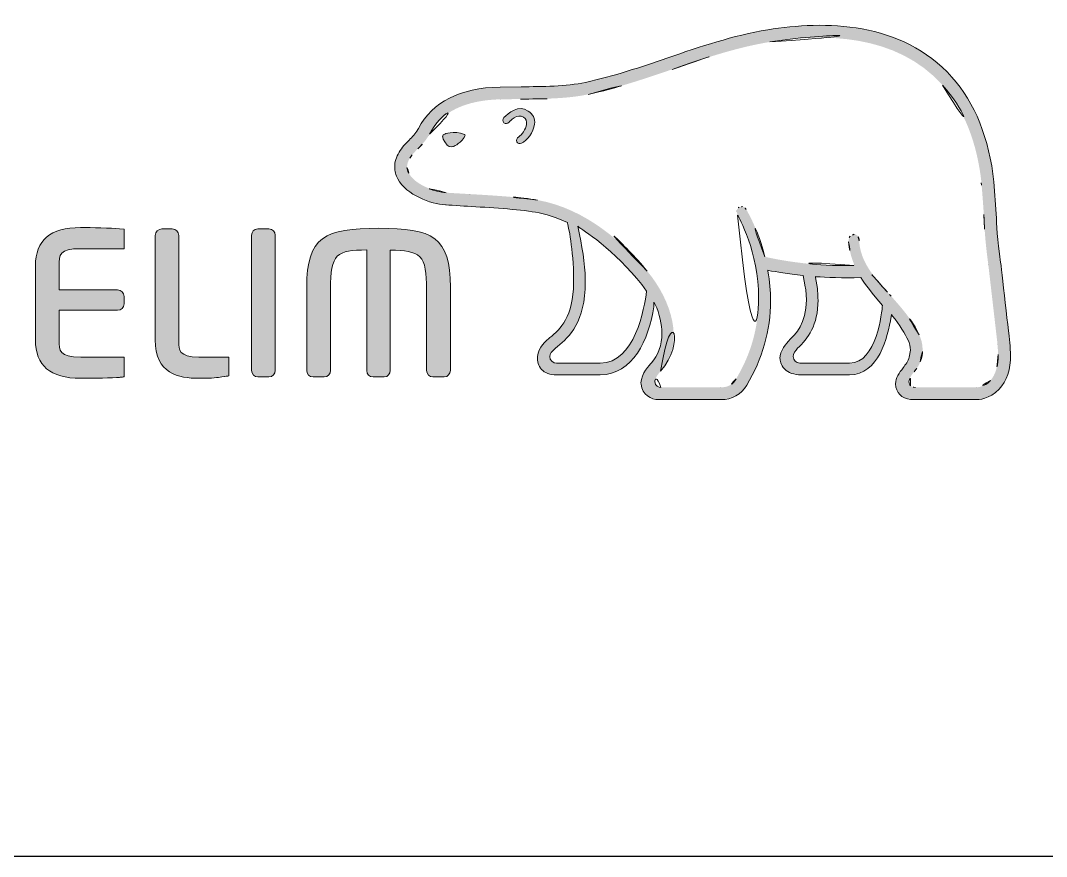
# Model space of a CAD drawing. Extents: x 16296660632 to 16296676784, y -37409619871 to -37409616699.
# Drawn here: x 16296675525.51 to 16296675547.19, y -37409617344.38 to -37409617326.7 of the extents above; entities that cross this region are included whole.
import ezdxf

# ---------------------------------------------------------------- set-up
doc = ezdxf.new("R2010")
doc.units = 0
doc.header["$LTSCALE"] = 10
doc.header["$MEASUREMENT"] = 0
doc.layers.get('0').update_dxf_attribs({"linetype": 'CONTINUOUS'})
doc.layers.add('BODY', color=7, linetype='CONTINUOUS')
doc.layers.add('레이어 1', color=7, linetype='CONTINUOUS', lineweight=0)

msp = doc.modelspace()

# ---------------------------------------------------------------- hatches: boundary and pattern name
at = {"layer": '레이어 1'}
h = msp.add_hatch(color=7, dxfattribs=at)
h.dxf.hatch_style = 1
edge = h.paths.add_edge_path(flags=16)
edge.add_spline(control_points=[(16296675546.003, -37409617334.313), (16296675545.875, -37409617334.455), (16296675545.714, -37409617334.456), (16296675545.707, -37409617334.456), (16296675545.707, -37409617334.456), (16296675544.42, -37409617334.456), (16296675544.42, -37409617334.456), (16296675544.373, -37409617334.456), (16296675544.336, -37409617334.444), (16296675544.313, -37409617334.421), (16296675544.294, -37409617334.402), (16296675544.284, -37409617334.373), (16296675544.284, -37409617334.337), (16296675544.284, -37409617334.264), (16296675544.337, -37409617334.197), (16296675544.393, -37409617334.127), (16296675544.446, -37409617334.06), (16296675544.495, -37409617333.996), (16296675544.523, -37409617333.918), (16296675544.593, -37409617333.728), (16296675544.586, -37409617333.526), (16296675544.502, -37409617333.348), (16296675544.35, -37409617333.025), (16296675544.124, -37409617332.772), (16296675543.906, -37409617332.527), (16296675543.906, -37409617332.527), (16296675543.832, -37409617332.446), (16296675543.832, -37409617332.445), (16296675543.548, -37409617332.128), (16296675543.254, -37409617331.8), (16296675543.231, -37409617331.356), (16296675543.226, -37409617331.268), (16296675543.185, -37409617331.215), (16296675543.128, -37409617331.218), (16296675543.128, -37409617331.218), (16296675543.045, -37409617331.258), (16296675543.043, -37409617331.258), (16296675543.021, -37409617331.282), (16296675543.008, -37409617331.319), (16296675543.008, -37409617331.362), (16296675543.008, -37409617331.362), (16296675543.009, -37409617331.377), (16296675543.009, -37409617331.377), (16296675543.02, -37409617331.538), (16296675543.058, -37409617331.695), (16296675543.126, -37409617331.859), (16296675543.126, -37409617331.859), (16296675543.132, -37409617331.875), (16296675543.132, -37409617331.875), (16296675543.132, -37409617331.875), (16296675543.115, -37409617331.876), (16296675543.115, -37409617331.876), (16296675542.288, -37409617331.909), (16296675541.478, -37409617331.753), (16296675541.24, -37409617331.695), (16296675541.093, -37409617331.104), (16296675540.855, -37409617330.712), (16296675540.844, -37409617330.695), (16296675540.826, -37409617330.665), (16296675540.796, -37409617330.641), (16296675540.768, -37409617330.633), (16296675540.768, -37409617330.633), (16296675540.698, -37409617330.643), (16296675540.69, -37409617330.644), (16296675540.684, -37409617330.653), (16296675540.672, -37409617330.67), (16296675540.645, -37409617330.706), (16296675540.645, -37409617330.706), (16296675540.641, -37409617330.735), (16296675540.641, -37409617330.735), (16296675540.641, -37409617330.735), (16296675540.663, -37409617330.812), (16296675540.663, -37409617330.812), (16296675540.681, -37409617330.844), (16296675541.106, -37409617331.587), (16296675541.106, -37409617332.572), (16296675541.106, -37409617333.179), (16296675540.946, -37409617333.752), (16296675540.631, -37409617334.275), (16296675540.556, -37409617334.4), (16296675540.457, -37409617334.456), (16296675540.31, -37409617334.456), (16296675540.31, -37409617334.456), (16296675539.041, -37409617334.456), (16296675539.041, -37409617334.456), (16296675538.999, -37409617334.456), (16296675538.911, -37409617334.427), (16296675538.911, -37409617334.335), (16296675538.911, -37409617334.284), (16296675538.958, -37409617334.201), (16296675539.036, -37409617334.114), (16296675539.565, -37409617333.525), (16296675539.26, -37409617332.605), (16296675538.752, -37409617331.999), (16296675538.262, -37409617331.415), (16296675537.463, -37409617330.679), (16296675536.436, -37409617330.496), (16296675536.073, -37409617330.433), (16296675535.475, -37409617330.397), (16296675534.992, -37409617330.369), (16296675534.992, -37409617330.369), (16296675534.504, -37409617330.34), (16296675534.504, -37409617330.34), (16296675534.253, -37409617330.321), (16296675533.839, -37409617330.166), (16296675533.713, -37409617329.928), (16296675533.66, -37409617329.829), (16296675533.666, -37409617329.729), (16296675533.733, -37409617329.613), (16296675533.775, -37409617329.544), (16296675533.833, -37409617329.484), (16296675533.905, -37409617329.411), (16296675533.985, -37409617329.33), (16296675534.068, -37409617329.246), (16296675534.132, -37409617329.135), (16296675534.132, -37409617329.135), (16296675534.15, -37409617329.101), (16296675534.15, -37409617329.101), (16296675534.396, -37409617328.632), (16296675534.9, -37409617328.384), (16296675535.652, -37409617328.365), (16296675535.652, -37409617328.365), (16296675536.075, -37409617328.36), (16296675536.075, -37409617328.36), (16296675536.541, -37409617328.357), (16296675537.068, -37409617328.355), (16296675537.502, -37409617328.261), (16296675538.111, -37409617328.13), (16296675538.722, -37409617327.922), (16296675539.262, -37409617327.738), (16296675539.262, -37409617327.738), (16296675539.279, -37409617327.732), (16296675539.279, -37409617327.732), (16296675539.946, -37409617327.504), (16296675540.636, -37409617327.268), (16296675541.341, -37409617327.153), (16296675542.469, -37409617326.967), (16296675544.019, -37409617326.973), (16296675544.994, -37409617328.067), (16296675545.445, -37409617328.574), (16296675545.722, -37409617329.271), (16296675545.818, -37409617330.139), (16296675545.818, -37409617330.139), (16296675545.814, -37409617330.136), (16296675545.811, -37409617330.133), (16296675545.819, -37409617330.151), (16296675545.826, -37409617330.248), (16296675545.866, -37409617330.8), (16296675545.878, -37409617331.066), (16296675545.89, -37409617331.341), (16296675545.959, -37409617331.85), (16296675545.959, -37409617331.85), (16296675546.156, -37409617333.554), (16296675546.156, -37409617333.554), (16296675546.156, -37409617333.554), (16296675546.168, -37409617333.761), (16296675546.168, -37409617333.761), (16296675546.168, -37409617334.006), (16296675546.113, -37409617334.191), (16296675546.003, -37409617334.313)], knot_values=[0, 0, 0, 0, 1, 1, 1, 2, 2, 2, 3, 3, 3, 4, 4, 4, 5, 5, 5, 6, 6, 6, 7, 7, 7, 8, 8, 8, 9, 9, 9, 10, 10, 10, 11, 11, 11, 12, 12, 12, 13, 13, 13, 14, 14, 14, 15, 15, 15, 16, 16, 16, 17, 17, 17, 18, 18, 18, 19, 19, 19, 20, 20, 20, 21, 21, 21, 22, 22, 22, 23, 23, 23, 24, 24, 24, 25, 25, 25, 26, 26, 26, 27, 27, 27, 28, 28, 28, 29, 29, 29, 30, 30, 30, 31, 31, 31, 32, 32, 32, 33, 33, 33, 34, 34, 34, 35, 35, 35, 36, 36, 36, 37, 37, 37, 38, 38, 38, 39, 39, 39, 40, 40, 40, 41, 41, 41, 42, 42, 42, 43, 43, 43, 44, 44, 44, 45, 45, 45, 46, 46, 46, 47, 47, 47, 48, 48, 48, 49, 49, 49, 50, 50, 50, 51, 51, 51, 52, 52, 52, 53, 53, 53, 53], degree=3, periodic=0)
edge = h.paths.add_edge_path(flags=16)
edge.add_spline(control_points=[(16296675543.027, -37409617333.945), (16296675543.027, -37409617333.945), (16296675541.977, -37409617333.945), (16296675541.977, -37409617333.945), (16296675541.899, -37409617333.945), (16296675541.837, -37409617333.883), (16296675541.837, -37409617333.804), (16296675541.837, -37409617333.749), (16296675541.885, -37409617333.678), (16296675541.931, -37409617333.63), (16296675542.144, -37409617333.426), (16296675542.363, -37409617333.144), (16296675542.363, -37409617332.61), (16296675542.363, -37409617332.61), (16296675542.349, -37409617332.367), (16296675542.349, -37409617332.366), (16296675542.349, -37409617332.366), (16296675542.311, -37409617332.13), (16296675542.311, -37409617332.13), (16296675542.311, -37409617332.13), (16296675542.308, -37409617332.115), (16296675542.308, -37409617332.115), (16296675542.308, -37409617332.115), (16296675542.324, -37409617332.116), (16296675542.324, -37409617332.116), (16296675542.519, -37409617332.13), (16296675542.9, -37409617332.151), (16296675543.264, -37409617332.134), (16296675543.357, -37409617332.281), (16296675543.505, -37409617332.47), (16296675543.723, -37409617332.722), (16296675543.713, -37409617332.847), (16296675543.609, -37409617333.945), (16296675543.027, -37409617333.945)], knot_values=[0, 0, 0, 0, 1, 1, 1, 2, 2, 2, 3, 3, 3, 4, 4, 4, 5, 5, 5, 6, 6, 6, 7, 7, 7, 8, 8, 8, 9, 9, 9, 10, 10, 10, 11, 11, 11, 11], degree=3, periodic=0)
edge = h.paths.add_edge_path(flags=16)
edge.add_spline(control_points=[(16296675537.757, -37409617333.945), (16296675537.757, -37409617333.945), (16296675536.835, -37409617333.945), (16296675536.835, -37409617333.945), (16296675536.766, -37409617333.945), (16296675536.692, -37409617333.888), (16296675536.692, -37409617333.804), (16296675536.692, -37409617333.753), (16296675536.735, -37409617333.69), (16296675536.813, -37409617333.627), (16296675537.046, -37409617333.441), (16296675537.399, -37409617333.16), (16296675537.438, -37409617332.383), (16296675537.438, -37409617332.383), (16296675537.443, -37409617332.171), (16296675537.443, -37409617332.171), (16296675537.443, -37409617331.841), (16296675537.367, -37409617331.442), (16296675537.296, -37409617331.086), (16296675537.296, -37409617331.086), (16296675537.284, -37409617331.05), (16296675537.284, -37409617331.05), (16296675537.284, -37409617331.05), (16296675537.314, -37409617331.073), (16296675537.314, -37409617331.073), (16296675537.452, -37409617331.158), (16296675538.204, -37409617331.668), (16296675538.739, -37409617332.422), (16296675538.694, -37409617332.779), (16296675538.493, -37409617333.945), (16296675537.757, -37409617333.945)], knot_values=[0, 0, 0, 0, 1, 1, 1, 2, 2, 2, 3, 3, 3, 4, 4, 4, 5, 5, 5, 6, 6, 6, 7, 7, 7, 8, 8, 8, 9, 9, 9, 10, 10, 10, 10], degree=3, periodic=0)
edge = h.paths.add_edge_path()
edge.add_spline(control_points=[(16296675546.416, -37409617333.528), (16296675546.416, -37409617333.526), (16296675546.221, -37409617331.815), (16296675546.221, -37409617331.815), (16296675546.148, -37409617331.303), (16296675546.138, -37409617331.031), (16296675546.128, -37409617330.789), (16296675546.128, -37409617330.789), (16296675546.08, -37409617330.113), (16296675546.08, -37409617330.113), (16296675545.977, -37409617329.188), (16296675545.678, -37409617328.441), (16296675545.19, -37409617327.895), (16296675544.137, -37409617326.711), (16296675542.492, -37409617326.699), (16296675541.298, -37409617326.896), (16296675540.565, -37409617327.017), (16296675539.865, -37409617327.256), (16296675539.188, -37409617327.488), (16296675539.188, -37409617327.488), (16296675539.166, -37409617327.495), (16296675539.166, -37409617327.495), (16296675538.637, -37409617327.676), (16296675538.036, -37409617327.881), (16296675537.447, -37409617328.007), (16296675537.042, -37409617328.093), (16296675536.535, -37409617328.097), (16296675536.087, -37409617328.1), (16296675536.087, -37409617328.1), (16296675535.643, -37409617328.105), (16296675535.643, -37409617328.105), (16296675534.791, -37409617328.126), (16296675534.211, -37409617328.421), (16296675533.918, -37409617328.982), (16296675533.918, -37409617328.982), (16296675533.905, -37409617329.006), (16296675533.905, -37409617329.006), (16296675533.856, -37409617329.091), (16296675533.784, -37409617329.163), (16296675533.72, -37409617329.227), (16296675533.649, -37409617329.299), (16296675533.569, -37409617329.379), (16296675533.508, -37409617329.483), (16296675533.447, -37409617329.587), (16296675533.416, -37409617329.692), (16296675533.416, -37409617329.796), (16296675533.416, -37409617329.883), (16296675533.438, -37409617329.968), (16296675533.481, -37409617330.05), (16296675533.663, -37409617330.392), (16296675534.179, -37409617330.576), (16296675534.487, -37409617330.598), (16296675534.487, -37409617330.598), (16296675534.941, -37409617330.627), (16296675534.952, -37409617330.628), (16296675535.406, -37409617330.653), (16296675536.027, -37409617330.689), (16296675536.39, -37409617330.753), (16296675536.602, -37409617330.791), (16296675536.843, -37409617330.867), (16296675537.065, -37409617330.971), (16296675537.081, -37409617331.029), (16296675537.196, -37409617331.542), (16296675537.196, -37409617332.172), (16296675537.196, -37409617332.172), (16296675537.191, -37409617332.372), (16296675537.191, -37409617332.372), (16296675537.158, -37409617333.036), (16296675536.868, -37409617333.268), (16296675536.656, -37409617333.438), (16296675536.635, -37409617333.455), (16296675536.445, -37409617333.612), (16296675536.432, -37409617333.801), (16296675536.422, -37409617333.908), (16296675536.453, -37409617334.006), (16296675536.518, -37409617334.076), (16296675536.588, -37409617334.152), (16296675536.695, -37409617334.19), (16296675536.835, -37409617334.19), (16296675536.835, -37409617334.19), (16296675537.757, -37409617334.19), (16296675537.757, -37409617334.19), (16296675538.447, -37409617334.19), (16296675538.788, -37409617333.447), (16296675538.892, -37409617332.751), (16296675538.892, -37409617332.751), (16296675538.894, -37409617332.653), (16296675538.894, -37409617332.653), (16296675538.894, -37409617332.653), (16296675538.923, -37409617332.702), (16296675538.923, -37409617332.702), (16296675539.011, -37409617332.899), (16296675539.064, -37409617333.135), (16296675539.064, -37409617333.312), (16296675539.064, -37409617333.561), (16296675538.987, -37409617333.778), (16296675538.841, -37409617333.94), (16296675538.804, -37409617333.977), (16296675538.62, -37409617334.168), (16296675538.62, -37409617334.359), (16296675538.62, -37409617334.359), (16296675538.621, -37409617334.39), (16296675538.621, -37409617334.39), (16296675538.648, -37409617334.616), (16296675538.83, -37409617334.716), (16296675539, -37409617334.716), (16296675539, -37409617334.716), (16296675540.31, -37409617334.716), (16296675540.31, -37409617334.716), (16296675540.546, -37409617334.716), (16296675540.735, -37409617334.61), (16296675540.856, -37409617334.409), (16296675541.189, -37409617333.856), (16296675541.358, -37409617333.255), (16296675541.358, -37409617332.623), (16296675541.358, -37409617332.426), (16296675541.339, -37409617332.216), (16296675541.303, -37409617331.997), (16296675541.303, -37409617331.997), (16296675541.3, -37409617331.98), (16296675541.3, -37409617331.98), (16296675541.3, -37409617331.98), (16296675541.317, -37409617331.984), (16296675541.317, -37409617331.984), (16296675541.475, -37409617332.014), (16296675541.728, -37409617332.058), (16296675542.042, -37409617332.092), (16296675542.042, -37409617332.092), (16296675542.051, -37409617332.093), (16296675542.051, -37409617332.093), (16296675542.051, -37409617332.093), (16296675542.093, -37409617332.333), (16296675542.093, -37409617332.333), (16296675542.093, -37409617332.333), (16296675542.102, -37409617332.39), (16296675542.102, -37409617332.391), (16296675542.102, -37409617332.391), (16296675542.115, -37409617332.604), (16296675542.115, -37409617332.604), (16296675542.115, -37409617333.113), (16296675541.883, -37409617333.335), (16296675541.759, -37409617333.454), (16296675541.757, -37409617333.456), (16296675541.583, -37409617333.632), (16296675541.564, -37409617333.789), (16296675541.564, -37409617333.789), (16296675541.558, -37409617333.837), (16296675541.558, -37409617333.837), (16296675541.558, -37409617333.886), (16296675541.571, -37409617333.983), (16296675541.657, -37409617334.071), (16296675541.733, -37409617334.15), (16296675541.85, -37409617334.19), (16296675542.006, -37409617334.19), (16296675542.006, -37409617334.19), (16296675543.027, -37409617334.19), (16296675543.027, -37409617334.19), (16296675543.647, -37409617334.19), (16296675543.833, -37409617333.402), (16296675543.908, -37409617332.96), (16296675543.908, -37409617332.96), (16296675543.912, -37409617332.915), (16296675543.912, -37409617332.915), (16296675543.912, -37409617332.915), (16296675543.936, -37409617332.948), (16296675543.936, -37409617332.948), (16296675544.079, -37409617333.131), (16296675544.205, -37409617333.334), (16296675544.265, -37409617333.46), (16296675544.297, -37409617333.526), (16296675544.314, -37409617333.598), (16296675544.314, -37409617333.672), (16296675544.314, -37409617333.672), (16296675544.291, -37409617333.819), (16296675544.291, -37409617333.819), (16296675544.267, -37409617333.899), (16296675544.212, -37409617333.973), (16296675544.159, -37409617334.045), (16296675544.08, -37409617334.147), (16296675543.999, -37409617334.253), (16296675543.999, -37409617334.381), (16296675543.999, -37409617334.381), (16296675544.007, -37409617334.452), (16296675544.007, -37409617334.452), (16296675544.044, -37409617334.622), (16296675544.182, -37409617334.716), (16296675544.395, -37409617334.716), (16296675544.395, -37409617334.716), (16296675545.707, -37409617334.716), (16296675545.707, -37409617334.716), (16296675545.735, -37409617334.716), (16296675545.992, -37409617334.71), (16296675546.192, -37409617334.493), (16296675546.353, -37409617334.319), (16296675546.431, -37409617334.081), (16296675546.431, -37409617333.764), (16296675546.431, -37409617333.764), (16296675546.417, -37409617333.529), (16296675546.416, -37409617333.528)], knot_values=[0, 0, 0, 0, 1, 1, 1, 2, 2, 2, 3, 3, 3, 4, 4, 4, 5, 5, 5, 6, 6, 6, 7, 7, 7, 8, 8, 8, 9, 9, 9, 10, 10, 10, 11, 11, 11, 12, 12, 12, 13, 13, 13, 14, 14, 14, 15, 15, 15, 16, 16, 16, 17, 17, 17, 18, 18, 18, 19, 19, 19, 20, 20, 20, 21, 21, 21, 22, 22, 22, 23, 23, 23, 24, 24, 24, 25, 25, 25, 26, 26, 26, 27, 27, 27, 28, 28, 28, 29, 29, 29, 30, 30, 30, 31, 31, 31, 32, 32, 32, 33, 33, 33, 34, 34, 34, 35, 35, 35, 36, 36, 36, 37, 37, 37, 38, 38, 38, 39, 39, 39, 40, 40, 40, 41, 41, 41, 42, 42, 42, 43, 43, 43, 44, 44, 44, 45, 45, 45, 46, 46, 46, 47, 47, 47, 48, 48, 48, 49, 49, 49, 50, 50, 50, 51, 51, 51, 52, 52, 52, 53, 53, 53, 54, 54, 54, 55, 55, 55, 56, 56, 56, 57, 57, 57, 58, 58, 58, 59, 59, 59, 60, 60, 60, 61, 61, 61, 62, 62, 62, 63, 63, 63, 64, 64, 64, 65, 65, 65, 66, 66, 66, 66], degree=3, periodic=0)
edge = h.paths.add_edge_path(flags=0)
edge.add_spline(control_points=[(16296675534.465, -37409617329.103), (16296675534.465, -37409617329.103), (16296675534.656, -37409617329.017), (16296675534.892, -37409617329.108), (16296675534.892, -37409617329.108), (16296675534.921, -37409617329.12), (16296675534.883, -37409617329.174), (16296675534.768, -37409617329.329), (16296675534.655, -37409617329.362), (16296675534.655, -37409617329.362), (16296675534.655, -37409617329.362), (16296675534.573, -37409617329.391), (16296675534.527, -37409617329.335), (16296675534.433, -37409617329.226), (16296675534.43, -37409617329.162), (16296675534.43, -37409617329.162), (16296675534.43, -37409617329.162), (16296675534.421, -37409617329.115), (16296675534.465, -37409617329.103)], knot_values=[0, 0, 0, 0, 1, 1, 1, 2, 2, 2, 3, 3, 3, 4, 4, 4, 5, 5, 5, 6, 6, 6, 6], degree=3, periodic=0)
edge = h.paths.add_edge_path(flags=0)
edge.add_spline(control_points=[(16296675535.724, -37409617328.752), (16296675535.695, -37409617328.783), (16296675535.693, -37409617328.835), (16296675535.724, -37409617328.862), (16296675535.753, -37409617328.889), (16296675535.804, -37409617328.882), (16296675535.833, -37409617328.851), (16296675535.848, -37409617328.835), (16296675536.005, -37409617328.649), (16296675536.14, -37409617328.744), (16296675536.189, -37409617328.78), (16296675536.21, -37409617328.83), (16296675536.202, -37409617328.895), (16296675536.191, -37409617328.999), (16296675536.1, -37409617329.118), (16296675536.037, -37409617329.158), (16296675536.002, -37409617329.18), (16296675535.978, -37409617329.226), (16296675535.995, -37409617329.263), (16296675536.012, -37409617329.3), (16296675536.059, -37409617329.311), (16296675536.097, -37409617329.294), (16296675536.21, -37409617329.24), (16296675536.353, -37409617329.059), (16296675536.372, -37409617328.89), (16296675536.385, -37409617328.773), (16296675536.333, -37409617328.677), (16296675536.239, -37409617328.613), (16296675536.037, -37409617328.469), (16296675535.809, -37409617328.661), (16296675535.724, -37409617328.752)], knot_values=[0, 0, 0, 0, 1, 1, 1, 2, 2, 2, 3, 3, 3, 4, 4, 4, 5, 5, 5, 6, 6, 6, 7, 7, 7, 8, 8, 8, 9, 9, 9, 10, 10, 10, 10], degree=3, periodic=0)
edge = h.paths.add_edge_path(flags=0)
edge.add_spline(control_points=[(16296675535.698, -37409617328.892), (16296675535.698, -37409617328.892), (16296675535.698, -37409617328.892), (16296675535.698, -37409617328.892), (16296675535.698, -37409617328.892), (16296675535.698, -37409617328.892), (16296675535.698, -37409617328.892)], knot_values=[0, 0, 0, 0, 1, 1, 1, 2, 2, 2, 2], degree=3, periodic=0)
h = msp.add_hatch(color=7, dxfattribs=at)
h.dxf.hatch_style = 2
edge = h.paths.add_edge_path()
edge.add_spline(control_points=[(16296675535.724, -37409617328.752), (16296675535.695, -37409617328.783), (16296675535.693, -37409617328.835), (16296675535.724, -37409617328.862), (16296675535.753, -37409617328.889), (16296675535.804, -37409617328.882), (16296675535.833, -37409617328.851), (16296675535.848, -37409617328.835), (16296675536.005, -37409617328.649), (16296675536.14, -37409617328.744), (16296675536.189, -37409617328.78), (16296675536.21, -37409617328.83), (16296675536.202, -37409617328.895), (16296675536.191, -37409617328.999), (16296675536.1, -37409617329.118), (16296675536.037, -37409617329.158), (16296675536.002, -37409617329.18), (16296675535.978, -37409617329.226), (16296675535.995, -37409617329.263), (16296675536.012, -37409617329.3), (16296675536.059, -37409617329.311), (16296675536.097, -37409617329.294), (16296675536.21, -37409617329.24), (16296675536.353, -37409617329.059), (16296675536.372, -37409617328.89), (16296675536.385, -37409617328.773), (16296675536.333, -37409617328.677), (16296675536.239, -37409617328.613), (16296675536.037, -37409617328.469), (16296675535.809, -37409617328.661), (16296675535.724, -37409617328.752)], knot_values=[0, 0, 0, 0, 1, 1, 1, 2, 2, 2, 3, 3, 3, 4, 4, 4, 5, 5, 5, 6, 6, 6, 7, 7, 7, 8, 8, 8, 9, 9, 9, 10, 10, 10, 10], degree=3, periodic=0)
h = msp.add_hatch(color=7, dxfattribs=at)
h.dxf.hatch_style = 2
edge = h.paths.add_edge_path()
edge.add_spline(control_points=[(16296675534.465, -37409617329.103), (16296675534.465, -37409617329.103), (16296675534.656, -37409617329.017), (16296675534.892, -37409617329.108), (16296675534.892, -37409617329.108), (16296675534.921, -37409617329.12), (16296675534.883, -37409617329.174), (16296675534.768, -37409617329.329), (16296675534.655, -37409617329.362), (16296675534.655, -37409617329.362), (16296675534.655, -37409617329.362), (16296675534.573, -37409617329.391), (16296675534.527, -37409617329.335), (16296675534.433, -37409617329.226), (16296675534.43, -37409617329.162), (16296675534.43, -37409617329.162), (16296675534.43, -37409617329.162), (16296675534.421, -37409617329.115), (16296675534.465, -37409617329.103)], knot_values=[0, 0, 0, 0, 1, 1, 1, 2, 2, 2, 3, 3, 3, 4, 4, 4, 5, 5, 5, 6, 6, 6, 6], degree=3, periodic=0)
h = msp.add_hatch(color=7, dxfattribs=at)
h.dxf.hatch_style = 2
edge = h.paths.add_edge_path()
edge.add_spline(control_points=[(16296675525.824, -37409617331.889), (16296675525.824, -37409617331.889), (16296675525.824, -37409617333.452), (16296675525.824, -37409617333.452), (16296675525.824, -37409617333.999), (16296675526.137, -37409617334.264), (16296675526.779, -37409617334.264), (16296675527.063, -37409617334.264), (16296675527.449, -37409617334.259), (16296675527.603, -37409617334.245), (16296675527.601, -37409617334.245), (16296675527.678, -37409617334.237), (16296675527.678, -37409617334.237), (16296675527.678, -37409617334.237), (16296675527.701, -37409617334.235), (16296675527.701, -37409617334.235), (16296675527.701, -37409617334.235), (16296675527.701, -37409617333.817), (16296675527.701, -37409617333.817), (16296675527.701, -37409617333.817), (16296675526.783, -37409617333.817), (16296675526.783, -37409617333.817), (16296675526.323, -37409617333.817), (16296675526.323, -37409617333.687), (16296675526.323, -37409617333.452), (16296675526.323, -37409617333.452), (16296675526.323, -37409617332.873), (16296675526.323, -37409617332.827), (16296675526.37, -37409617332.827), (16296675527.557, -37409617332.827), (16296675527.557, -37409617332.827), (16296675527.634, -37409617332.827), (16296675527.698, -37409617332.766), (16296675527.698, -37409617332.69), (16296675527.698, -37409617332.69), (16296675527.698, -37409617332.535), (16296675527.698, -37409617332.535), (16296675527.698, -37409617332.458), (16296675527.634, -37409617332.396), (16296675527.557, -37409617332.396), (16296675527.557, -37409617332.396), (16296675526.37, -37409617332.396), (16296675526.323, -37409617332.396), (16296675526.323, -37409617332.352), (16296675526.323, -37409617331.889), (16296675526.323, -37409617331.889), (16296675526.323, -37409617331.654), (16296675526.323, -37409617331.524), (16296675526.783, -37409617331.524), (16296675526.783, -37409617331.524), (16296675527.7, -37409617331.528), (16296675527.7, -37409617331.528), (16296675527.7, -37409617331.528), (16296675527.7, -37409617331.112), (16296675527.7, -37409617331.112), (16296675527.7, -37409617331.112), (16296675527.603, -37409617331.102), (16296675527.603, -37409617331.102), (16296675527.422, -37409617331.086), (16296675527.008, -37409617331.077), (16296675526.779, -37409617331.077), (16296675526.137, -37409617331.077), (16296675525.824, -37409617331.343), (16296675525.824, -37409617331.889)], knot_values=[0, 0, 0, 0, 1, 1, 1, 2, 2, 2, 3, 3, 3, 4, 4, 4, 5, 5, 5, 6, 6, 6, 7, 7, 7, 8, 8, 8, 9, 9, 9, 10, 10, 10, 11, 11, 11, 12, 12, 12, 13, 13, 13, 14, 14, 14, 15, 15, 15, 16, 16, 16, 17, 17, 17, 18, 18, 18, 19, 19, 19, 20, 20, 20, 21, 21, 21, 21], degree=3, periodic=0)
h = msp.add_hatch(color=7, dxfattribs=at)
h.dxf.hatch_style = 2
edge = h.paths.add_edge_path()
edge.add_spline(control_points=[(16296675528.497, -37409617331.106), (16296675528.421, -37409617331.106), (16296675528.355, -37409617331.169), (16296675528.355, -37409617331.244), (16296675528.355, -37409617331.244), (16296675528.355, -37409617333.452), (16296675528.355, -37409617333.452), (16296675528.355, -37409617334.172), (16296675528.847, -37409617334.264), (16296675529.275, -37409617334.264), (16296675529.588, -37409617334.264), (16296675529.669, -37409617334.251), (16296675529.762, -37409617334.235), (16296675529.762, -37409617334.235), (16296675529.816, -37409617334.227), (16296675529.816, -37409617334.227), (16296675529.815, -37409617334.227), (16296675529.888, -37409617334.218), (16296675529.888, -37409617334.218), (16296675529.888, -37409617334.218), (16296675529.909, -37409617334.215), (16296675529.909, -37409617334.215), (16296675529.909, -37409617334.215), (16296675529.909, -37409617333.817), (16296675529.909, -37409617333.817), (16296675529.909, -37409617333.817), (16296675529.279, -37409617333.817), (16296675529.279, -37409617333.817), (16296675528.853, -37409617333.817), (16296675528.853, -37409617333.656), (16296675528.853, -37409617333.5), (16296675528.853, -37409617333.5), (16296675528.853, -37409617331.244), (16296675528.853, -37409617331.244), (16296675528.853, -37409617331.169), (16296675528.789, -37409617331.106), (16296675528.712, -37409617331.106), (16296675528.712, -37409617331.106), (16296675528.497, -37409617331.106), (16296675528.497, -37409617331.106)], knot_values=[0, 0, 0, 0, 1, 1, 1, 2, 2, 2, 3, 3, 3, 4, 4, 4, 5, 5, 5, 6, 6, 6, 7, 7, 7, 8, 8, 8, 9, 9, 9, 10, 10, 10, 11, 11, 11, 12, 12, 12, 13, 13, 13, 13], degree=3, periodic=0)
h = msp.add_hatch(color=7, dxfattribs=at)
h.dxf.hatch_style = 2
edge = h.paths.add_edge_path()
edge.add_spline(control_points=[(16296675530.525, -37409617331.106), (16296675530.442, -37409617331.106), (16296675530.393, -37409617331.174), (16296675530.393, -37409617331.24), (16296675530.393, -37409617331.24), (16296675530.393, -37409617334.098), (16296675530.393, -37409617334.098), (16296675530.393, -37409617334.174), (16296675530.452, -37409617334.236), (16296675530.525, -37409617334.236), (16296675530.525, -37409617334.236), (16296675530.757, -37409617334.236), (16296675530.757, -37409617334.236), (16296675530.84, -37409617334.236), (16296675530.89, -37409617334.166), (16296675530.89, -37409617334.098), (16296675530.89, -37409617334.098), (16296675530.89, -37409617331.24), (16296675530.89, -37409617331.24), (16296675530.89, -37409617331.165), (16296675530.831, -37409617331.106), (16296675530.757, -37409617331.106), (16296675530.757, -37409617331.106), (16296675530.525, -37409617331.106), (16296675530.525, -37409617331.106)], knot_values=[0, 0, 0, 0, 1, 1, 1, 2, 2, 2, 3, 3, 3, 4, 4, 4, 5, 5, 5, 6, 6, 6, 7, 7, 7, 8, 8, 8, 8], degree=3, periodic=0)
h = msp.add_hatch(color=7, dxfattribs=at)
h.dxf.hatch_style = 2
edge = h.paths.add_edge_path()
edge.add_spline(control_points=[(16296675531.558, -37409617332.339), (16296675531.558, -37409617332.339), (16296675531.558, -37409617334.098), (16296675531.558, -37409617334.098), (16296675531.558, -37409617334.174), (16296675531.618, -37409617334.236), (16296675531.691, -37409617334.236), (16296675531.691, -37409617334.236), (16296675531.927, -37409617334.236), (16296675531.927, -37409617334.236), (16296675532.01, -37409617334.236), (16296675532.059, -37409617334.166), (16296675532.059, -37409617334.098), (16296675532.059, -37409617334.098), (16296675532.059, -37409617332.383), (16296675532.059, -37409617332.383), (16296675532.059, -37409617331.626), (16296675532.188, -37409617331.553), (16296675532.827, -37409617331.551), (16296675532.827, -37409617331.597), (16296675532.827, -37409617334.098), (16296675532.827, -37409617334.098), (16296675532.827, -37409617334.177), (16296675532.884, -37409617334.236), (16296675532.959, -37409617334.236), (16296675532.959, -37409617334.236), (16296675533.191, -37409617334.236), (16296675533.191, -37409617334.236), (16296675533.273, -37409617334.236), (16296675533.323, -37409617334.166), (16296675533.323, -37409617334.098), (16296675533.323, -37409617334.098), (16296675533.323, -37409617331.605), (16296675533.323, -37409617331.556), (16296675533.622, -37409617331.557), (16296675533.832, -37409617331.582), (16296675533.946, -37409617331.695), (16296675534.066, -37409617331.815), (16296675534.089, -37409617332.038), (16296675534.089, -37409617332.383), (16296675534.089, -37409617332.383), (16296675534.089, -37409617334.098), (16296675534.089, -37409617334.098), (16296675534.089, -37409617334.173), (16296675534.151, -37409617334.236), (16296675534.223, -37409617334.236), (16296675534.223, -37409617334.236), (16296675534.459, -37409617334.236), (16296675534.459, -37409617334.236), (16296675534.541, -37409617334.236), (16296675534.592, -37409617334.164), (16296675534.592, -37409617334.098), (16296675534.592, -37409617334.098), (16296675534.592, -37409617332.339), (16296675534.592, -37409617332.339), (16296675534.592, -37409617331.273), (16296675534.214, -37409617331.092), (16296675533.078, -37409617331.092), (16296675531.937, -37409617331.092), (16296675531.558, -37409617331.273), (16296675531.558, -37409617332.339)], knot_values=[0, 0, 0, 0, 1, 1, 1, 2, 2, 2, 3, 3, 3, 4, 4, 4, 5, 5, 5, 6, 6, 6, 7, 7, 7, 8, 8, 8, 9, 9, 9, 10, 10, 10, 11, 11, 11, 12, 12, 12, 13, 13, 13, 14, 14, 14, 15, 15, 15, 16, 16, 16, 17, 17, 17, 18, 18, 18, 19, 19, 19, 20, 20, 20, 20], degree=3, periodic=0)

# ---------------------------------------------------------------- linework, layer by layer
at = {"color": 7}
msp.add_line((16296675537.716, -37409617334.19), (16296675537.716, -37409617334.19), dxfattribs=at)
at = {"layer": 'BODY'}
msp.add_line((16296675549.565, -37409617344.377), (16296675434.565, -37409617344.377), dxfattribs=at)
at = {"layer": '레이어 1', "color": 7}
for points, knots in [([(16296675546.416, -37409617333.528), (16296675546.416, -37409617333.526), (16296675546.221, -37409617331.815), (16296675546.221, -37409617331.815), (16296675546.148, -37409617331.303), (16296675546.138, -37409617331.031), (16296675546.128, -37409617330.789), (16296675546.128, -37409617330.789), (16296675546.08, -37409617330.113), (16296675546.08, -37409617330.113), (16296675545.977, -37409617329.188), (16296675545.678, -37409617328.441), (16296675545.19, -37409617327.895), (16296675544.137, -37409617326.711), (16296675542.492, -37409617326.699), (16296675541.298, -37409617326.896), (16296675540.565, -37409617327.017), (16296675539.865, -37409617327.256), (16296675539.188, -37409617327.488), (16296675539.188, -37409617327.488), (16296675539.166, -37409617327.495), (16296675539.166, -37409617327.495), (16296675538.637, -37409617327.676), (16296675538.036, -37409617327.881), (16296675537.447, -37409617328.007), (16296675537.042, -37409617328.093), (16296675536.535, -37409617328.097), (16296675536.087, -37409617328.1), (16296675536.087, -37409617328.1), (16296675535.643, -37409617328.105), (16296675535.643, -37409617328.105), (16296675534.791, -37409617328.126), (16296675534.211, -37409617328.421), (16296675533.918, -37409617328.982), (16296675533.918, -37409617328.982), (16296675533.905, -37409617329.006), (16296675533.905, -37409617329.006), (16296675533.856, -37409617329.091), (16296675533.784, -37409617329.163), (16296675533.72, -37409617329.227), (16296675533.649, -37409617329.299), (16296675533.569, -37409617329.379), (16296675533.508, -37409617329.483), (16296675533.447, -37409617329.587), (16296675533.416, -37409617329.692), (16296675533.416, -37409617329.796), (16296675533.416, -37409617329.883), (16296675533.438, -37409617329.968), (16296675533.481, -37409617330.05), (16296675533.663, -37409617330.392), (16296675534.179, -37409617330.576), (16296675534.487, -37409617330.598), (16296675534.487, -37409617330.598), (16296675534.941, -37409617330.627), (16296675534.952, -37409617330.628), (16296675535.406, -37409617330.653), (16296675536.027, -37409617330.689), (16296675536.39, -37409617330.753), (16296675536.602, -37409617330.791), (16296675536.843, -37409617330.867), (16296675537.065, -37409617330.971), (16296675537.081, -37409617331.029), (16296675537.196, -37409617331.542), (16296675537.196, -37409617332.172), (16296675537.196, -37409617332.172), (16296675537.191, -37409617332.372), (16296675537.191, -37409617332.372), (16296675537.158, -37409617333.036), (16296675536.868, -37409617333.268), (16296675536.656, -37409617333.438), (16296675536.635, -37409617333.455), (16296675536.445, -37409617333.612), (16296675536.432, -37409617333.801), (16296675536.422, -37409617333.908), (16296675536.453, -37409617334.006), (16296675536.518, -37409617334.076), (16296675536.588, -37409617334.152), (16296675536.695, -37409617334.19), (16296675536.835, -37409617334.19), (16296675536.835, -37409617334.19), (16296675537.757, -37409617334.19), (16296675537.757, -37409617334.19), (16296675538.447, -37409617334.19), (16296675538.788, -37409617333.447), (16296675538.892, -37409617332.751), (16296675538.892, -37409617332.751), (16296675538.894, -37409617332.653), (16296675538.894, -37409617332.653), (16296675538.894, -37409617332.653), (16296675538.923, -37409617332.702), (16296675538.923, -37409617332.702), (16296675539.011, -37409617332.899), (16296675539.064, -37409617333.135), (16296675539.064, -37409617333.312), (16296675539.064, -37409617333.561), (16296675538.987, -37409617333.778), (16296675538.841, -37409617333.94), (16296675538.804, -37409617333.977), (16296675538.62, -37409617334.168), (16296675538.62, -37409617334.359), (16296675538.62, -37409617334.359), (16296675538.621, -37409617334.39), (16296675538.621, -37409617334.39), (16296675538.648, -37409617334.616), (16296675538.83, -37409617334.716), (16296675539, -37409617334.716), (16296675539, -37409617334.716), (16296675540.31, -37409617334.716), (16296675540.31, -37409617334.716), (16296675540.546, -37409617334.716), (16296675540.735, -37409617334.61), (16296675540.856, -37409617334.409), (16296675541.189, -37409617333.856), (16296675541.358, -37409617333.255), (16296675541.358, -37409617332.623), (16296675541.358, -37409617332.426), (16296675541.339, -37409617332.216), (16296675541.303, -37409617331.997), (16296675541.303, -37409617331.997), (16296675541.3, -37409617331.98), (16296675541.3, -37409617331.98), (16296675541.3, -37409617331.98), (16296675541.317, -37409617331.984), (16296675541.317, -37409617331.984), (16296675541.475, -37409617332.014), (16296675541.728, -37409617332.058), (16296675542.042, -37409617332.092), (16296675542.042, -37409617332.092), (16296675542.051, -37409617332.093), (16296675542.051, -37409617332.093), (16296675542.051, -37409617332.093), (16296675542.093, -37409617332.333), (16296675542.093, -37409617332.333), (16296675542.093, -37409617332.333), (16296675542.102, -37409617332.39), (16296675542.102, -37409617332.391), (16296675542.102, -37409617332.391), (16296675542.115, -37409617332.604), (16296675542.115, -37409617332.604), (16296675542.115, -37409617333.113), (16296675541.883, -37409617333.335), (16296675541.759, -37409617333.454), (16296675541.757, -37409617333.456), (16296675541.583, -37409617333.632), (16296675541.564, -37409617333.789), (16296675541.564, -37409617333.789), (16296675541.558, -37409617333.837), (16296675541.558, -37409617333.837), (16296675541.558, -37409617333.886), (16296675541.571, -37409617333.983), (16296675541.657, -37409617334.071), (16296675541.733, -37409617334.15), (16296675541.85, -37409617334.19), (16296675542.006, -37409617334.19), (16296675542.006, -37409617334.19), (16296675543.027, -37409617334.19), (16296675543.027, -37409617334.19), (16296675543.647, -37409617334.19), (16296675543.833, -37409617333.402), (16296675543.908, -37409617332.96), (16296675543.908, -37409617332.96), (16296675543.912, -37409617332.915), (16296675543.912, -37409617332.915), (16296675543.912, -37409617332.915), (16296675543.936, -37409617332.948), (16296675543.936, -37409617332.948), (16296675544.079, -37409617333.131), (16296675544.205, -37409617333.334), (16296675544.265, -37409617333.46), (16296675544.297, -37409617333.526), (16296675544.314, -37409617333.598), (16296675544.314, -37409617333.672), (16296675544.314, -37409617333.672), (16296675544.291, -37409617333.819), (16296675544.291, -37409617333.819), (16296675544.267, -37409617333.899), (16296675544.212, -37409617333.973), (16296675544.159, -37409617334.045), (16296675544.08, -37409617334.147), (16296675543.999, -37409617334.253), (16296675543.999, -37409617334.381), (16296675543.999, -37409617334.381), (16296675544.007, -37409617334.452), (16296675544.007, -37409617334.452), (16296675544.044, -37409617334.622), (16296675544.182, -37409617334.716), (16296675544.395, -37409617334.716), (16296675544.395, -37409617334.716), (16296675545.707, -37409617334.716), (16296675545.707, -37409617334.716), (16296675545.735, -37409617334.716), (16296675545.992, -37409617334.71), (16296675546.192, -37409617334.493), (16296675546.353, -37409617334.319), (16296675546.431, -37409617334.081), (16296675546.431, -37409617333.764), (16296675546.431, -37409617333.764), (16296675546.417, -37409617333.529), (16296675546.416, -37409617333.528)], [0, 0, 0, 0, 1, 1, 1, 2, 2, 2, 3, 3, 3, 4, 4, 4, 5, 5, 5, 6, 6, 6, 7, 7, 7, 8, 8, 8, 9, 9, 9, 10, 10, 10, 11, 11, 11, 12, 12, 12, 13, 13, 13, 14, 14, 14, 15, 15, 15, 16, 16, 16, 17, 17, 17, 18, 18, 18, 19, 19, 19, 20, 20, 20, 21, 21, 21, 22, 22, 22, 23, 23, 23, 24, 24, 24, 25, 25, 25, 26, 26, 26, 27, 27, 27, 28, 28, 28, 29, 29, 29, 30, 30, 30, 31, 31, 31, 32, 32, 32, 33, 33, 33, 34, 34, 34, 35, 35, 35, 36, 36, 36, 37, 37, 37, 38, 38, 38, 39, 39, 39, 40, 40, 40, 41, 41, 41, 42, 42, 42, 43, 43, 43, 44, 44, 44, 45, 45, 45, 46, 46, 46, 47, 47, 47, 48, 48, 48, 49, 49, 49, 50, 50, 50, 51, 51, 51, 52, 52, 52, 53, 53, 53, 54, 54, 54, 55, 55, 55, 56, 56, 56, 57, 57, 57, 58, 58, 58, 59, 59, 59, 60, 60, 60, 61, 61, 61, 62, 62, 62, 63, 63, 63, 64, 64, 64, 65, 65, 65, 66, 66, 66, 66]), ([(16296675535.724, -37409617328.752), (16296675535.695, -37409617328.783), (16296675535.693, -37409617328.835), (16296675535.724, -37409617328.862), (16296675535.753, -37409617328.889), (16296675535.804, -37409617328.882), (16296675535.833, -37409617328.851), (16296675535.848, -37409617328.835), (16296675536.005, -37409617328.649), (16296675536.14, -37409617328.744), (16296675536.189, -37409617328.78), (16296675536.21, -37409617328.83), (16296675536.202, -37409617328.895), (16296675536.191, -37409617328.999), (16296675536.1, -37409617329.118), (16296675536.037, -37409617329.158), (16296675536.002, -37409617329.18), (16296675535.978, -37409617329.226), (16296675535.995, -37409617329.263), (16296675536.012, -37409617329.3), (16296675536.059, -37409617329.311), (16296675536.097, -37409617329.294), (16296675536.21, -37409617329.24), (16296675536.353, -37409617329.059), (16296675536.372, -37409617328.89), (16296675536.385, -37409617328.773), (16296675536.333, -37409617328.677), (16296675536.239, -37409617328.613), (16296675536.037, -37409617328.469), (16296675535.809, -37409617328.661), (16296675535.724, -37409617328.752)], [0, 0, 0, 0, 1, 1, 1, 2, 2, 2, 3, 3, 3, 4, 4, 4, 5, 5, 5, 6, 6, 6, 7, 7, 7, 8, 8, 8, 9, 9, 9, 10, 10, 10, 10]), ([(16296675535.698, -37409617328.892), (16296675535.698, -37409617328.892), (16296675535.698, -37409617328.892), (16296675535.698, -37409617328.892), (16296675535.698, -37409617328.892), (16296675535.698, -37409617328.892), (16296675535.698, -37409617328.892)], [0, 0, 0, 0, 1, 1, 1, 2, 2, 2, 2]), ([(16296675534.465, -37409617329.103), (16296675534.465, -37409617329.103), (16296675534.656, -37409617329.017), (16296675534.892, -37409617329.108), (16296675534.892, -37409617329.108), (16296675534.921, -37409617329.12), (16296675534.883, -37409617329.174), (16296675534.768, -37409617329.329), (16296675534.655, -37409617329.362), (16296675534.655, -37409617329.362), (16296675534.655, -37409617329.362), (16296675534.573, -37409617329.391), (16296675534.527, -37409617329.335), (16296675534.433, -37409617329.226), (16296675534.43, -37409617329.162), (16296675534.43, -37409617329.162), (16296675534.43, -37409617329.162), (16296675534.421, -37409617329.115), (16296675534.465, -37409617329.103)], [0, 0, 0, 0, 1, 1, 1, 2, 2, 2, 3, 3, 3, 4, 4, 4, 5, 5, 5, 6, 6, 6, 6]), ([(16296675540.663, -37409617330.812), (16296675540.681, -37409617330.844), (16296675541.106, -37409617331.587), (16296675541.106, -37409617332.572), (16296675541.106, -37409617333.179), (16296675540.946, -37409617333.752), (16296675540.631, -37409617334.275)], [24, 24, 24, 24, 25, 25, 25, 26, 26, 26, 26]), ([(16296675525.824, -37409617331.889), (16296675525.824, -37409617331.889), (16296675525.824, -37409617333.452), (16296675525.824, -37409617333.452), (16296675525.824, -37409617333.999), (16296675526.137, -37409617334.264), (16296675526.779, -37409617334.264), (16296675527.063, -37409617334.264), (16296675527.449, -37409617334.259), (16296675527.603, -37409617334.245), (16296675527.601, -37409617334.245), (16296675527.678, -37409617334.237), (16296675527.678, -37409617334.237), (16296675527.678, -37409617334.237), (16296675527.701, -37409617334.235), (16296675527.701, -37409617334.235), (16296675527.701, -37409617334.235), (16296675527.701, -37409617333.817), (16296675527.701, -37409617333.817), (16296675527.701, -37409617333.817), (16296675526.783, -37409617333.817), (16296675526.783, -37409617333.817), (16296675526.323, -37409617333.817), (16296675526.323, -37409617333.687), (16296675526.323, -37409617333.452), (16296675526.323, -37409617333.452), (16296675526.323, -37409617332.873), (16296675526.323, -37409617332.827), (16296675526.37, -37409617332.827), (16296675527.557, -37409617332.827), (16296675527.557, -37409617332.827), (16296675527.634, -37409617332.827), (16296675527.698, -37409617332.766), (16296675527.698, -37409617332.69), (16296675527.698, -37409617332.69), (16296675527.698, -37409617332.535), (16296675527.698, -37409617332.535), (16296675527.698, -37409617332.458), (16296675527.634, -37409617332.396), (16296675527.557, -37409617332.396), (16296675527.557, -37409617332.396), (16296675526.37, -37409617332.396), (16296675526.323, -37409617332.396), (16296675526.323, -37409617332.352), (16296675526.323, -37409617331.889), (16296675526.323, -37409617331.889), (16296675526.323, -37409617331.654), (16296675526.323, -37409617331.524), (16296675526.783, -37409617331.524), (16296675526.783, -37409617331.524), (16296675527.7, -37409617331.528), (16296675527.7, -37409617331.528), (16296675527.7, -37409617331.528), (16296675527.7, -37409617331.112), (16296675527.7, -37409617331.112), (16296675527.7, -37409617331.112), (16296675527.603, -37409617331.102), (16296675527.603, -37409617331.102), (16296675527.422, -37409617331.086), (16296675527.008, -37409617331.077), (16296675526.779, -37409617331.077), (16296675526.137, -37409617331.077), (16296675525.824, -37409617331.343), (16296675525.824, -37409617331.889)], [0, 0, 0, 0, 1, 1, 1, 2, 2, 2, 3, 3, 3, 4, 4, 4, 5, 5, 5, 6, 6, 6, 7, 7, 7, 8, 8, 8, 9, 9, 9, 10, 10, 10, 11, 11, 11, 12, 12, 12, 13, 13, 13, 14, 14, 14, 15, 15, 15, 16, 16, 16, 17, 17, 17, 18, 18, 18, 19, 19, 19, 20, 20, 20, 21, 21, 21, 21]), ([(16296675528.497, -37409617331.106), (16296675528.421, -37409617331.106), (16296675528.355, -37409617331.169), (16296675528.355, -37409617331.244), (16296675528.355, -37409617331.244), (16296675528.355, -37409617333.452), (16296675528.355, -37409617333.452), (16296675528.355, -37409617334.172), (16296675528.847, -37409617334.264), (16296675529.275, -37409617334.264), (16296675529.588, -37409617334.264), (16296675529.669, -37409617334.251), (16296675529.762, -37409617334.235), (16296675529.762, -37409617334.235), (16296675529.816, -37409617334.227), (16296675529.816, -37409617334.227), (16296675529.815, -37409617334.227), (16296675529.888, -37409617334.218), (16296675529.888, -37409617334.218), (16296675529.888, -37409617334.218), (16296675529.909, -37409617334.215), (16296675529.909, -37409617334.215), (16296675529.909, -37409617334.215), (16296675529.909, -37409617333.817), (16296675529.909, -37409617333.817), (16296675529.909, -37409617333.817), (16296675529.279, -37409617333.817), (16296675529.279, -37409617333.817), (16296675528.853, -37409617333.817), (16296675528.853, -37409617333.656), (16296675528.853, -37409617333.5), (16296675528.853, -37409617333.5), (16296675528.853, -37409617331.244), (16296675528.853, -37409617331.244), (16296675528.853, -37409617331.169), (16296675528.789, -37409617331.106), (16296675528.712, -37409617331.106), (16296675528.712, -37409617331.106), (16296675528.497, -37409617331.106), (16296675528.497, -37409617331.106)], [0, 0, 0, 0, 1, 1, 1, 2, 2, 2, 3, 3, 3, 4, 4, 4, 5, 5, 5, 6, 6, 6, 7, 7, 7, 8, 8, 8, 9, 9, 9, 10, 10, 10, 11, 11, 11, 12, 12, 12, 13, 13, 13, 13]), ([(16296675530.525, -37409617331.106), (16296675530.442, -37409617331.106), (16296675530.393, -37409617331.174), (16296675530.393, -37409617331.24), (16296675530.393, -37409617331.24), (16296675530.393, -37409617334.098), (16296675530.393, -37409617334.098), (16296675530.393, -37409617334.174), (16296675530.452, -37409617334.236), (16296675530.525, -37409617334.236), (16296675530.525, -37409617334.236), (16296675530.757, -37409617334.236), (16296675530.757, -37409617334.236), (16296675530.84, -37409617334.236), (16296675530.89, -37409617334.166), (16296675530.89, -37409617334.098), (16296675530.89, -37409617334.098), (16296675530.89, -37409617331.24), (16296675530.89, -37409617331.24), (16296675530.89, -37409617331.165), (16296675530.831, -37409617331.106), (16296675530.757, -37409617331.106), (16296675530.757, -37409617331.106), (16296675530.525, -37409617331.106), (16296675530.525, -37409617331.106)], [0, 0, 0, 0, 1, 1, 1, 2, 2, 2, 3, 3, 3, 4, 4, 4, 5, 5, 5, 6, 6, 6, 7, 7, 7, 8, 8, 8, 8]), ([(16296675531.558, -37409617332.339), (16296675531.558, -37409617332.339), (16296675531.558, -37409617334.098), (16296675531.558, -37409617334.098), (16296675531.558, -37409617334.174), (16296675531.618, -37409617334.236), (16296675531.691, -37409617334.236), (16296675531.691, -37409617334.236), (16296675531.927, -37409617334.236), (16296675531.927, -37409617334.236), (16296675532.01, -37409617334.236), (16296675532.059, -37409617334.166), (16296675532.059, -37409617334.098), (16296675532.059, -37409617334.098), (16296675532.059, -37409617332.383), (16296675532.059, -37409617332.383), (16296675532.059, -37409617331.626), (16296675532.188, -37409617331.553), (16296675532.827, -37409617331.551), (16296675532.827, -37409617331.597), (16296675532.827, -37409617334.098), (16296675532.827, -37409617334.098), (16296675532.827, -37409617334.177), (16296675532.884, -37409617334.236), (16296675532.959, -37409617334.236), (16296675532.959, -37409617334.236), (16296675533.191, -37409617334.236), (16296675533.191, -37409617334.236), (16296675533.273, -37409617334.236), (16296675533.323, -37409617334.166), (16296675533.323, -37409617334.098), (16296675533.323, -37409617334.098), (16296675533.323, -37409617331.605), (16296675533.323, -37409617331.556), (16296675533.622, -37409617331.557), (16296675533.832, -37409617331.582), (16296675533.946, -37409617331.695), (16296675534.066, -37409617331.815), (16296675534.089, -37409617332.038), (16296675534.089, -37409617332.383), (16296675534.089, -37409617332.383), (16296675534.089, -37409617334.098), (16296675534.089, -37409617334.098), (16296675534.089, -37409617334.173), (16296675534.151, -37409617334.236), (16296675534.223, -37409617334.236), (16296675534.223, -37409617334.236), (16296675534.459, -37409617334.236), (16296675534.459, -37409617334.236), (16296675534.541, -37409617334.236), (16296675534.592, -37409617334.164), (16296675534.592, -37409617334.098), (16296675534.592, -37409617334.098), (16296675534.592, -37409617332.339), (16296675534.592, -37409617332.339), (16296675534.592, -37409617331.273), (16296675534.214, -37409617331.092), (16296675533.078, -37409617331.092), (16296675531.937, -37409617331.092), (16296675531.558, -37409617331.273), (16296675531.558, -37409617332.339)], [0, 0, 0, 0, 1, 1, 1, 2, 2, 2, 3, 3, 3, 4, 4, 4, 5, 5, 5, 6, 6, 6, 7, 7, 7, 8, 8, 8, 9, 9, 9, 10, 10, 10, 11, 11, 11, 12, 12, 12, 13, 13, 13, 14, 14, 14, 15, 15, 15, 16, 16, 16, 17, 17, 17, 18, 18, 18, 19, 19, 19, 20, 20, 20, 20]), ([(16296675537.757, -37409617333.945), (16296675537.757, -37409617333.945), (16296675536.835, -37409617333.945), (16296675536.835, -37409617333.945), (16296675536.766, -37409617333.945), (16296675536.692, -37409617333.888), (16296675536.692, -37409617333.804), (16296675536.692, -37409617333.753), (16296675536.735, -37409617333.69), (16296675536.813, -37409617333.627), (16296675537.046, -37409617333.441), (16296675537.399, -37409617333.16), (16296675537.438, -37409617332.383), (16296675537.438, -37409617332.383), (16296675537.443, -37409617332.171), (16296675537.443, -37409617332.171), (16296675537.443, -37409617331.841), (16296675537.367, -37409617331.442), (16296675537.296, -37409617331.086), (16296675537.296, -37409617331.086), (16296675537.284, -37409617331.05), (16296675537.284, -37409617331.05), (16296675537.284, -37409617331.05), (16296675537.314, -37409617331.073), (16296675537.314, -37409617331.073), (16296675537.452, -37409617331.158), (16296675538.204, -37409617331.668), (16296675538.739, -37409617332.422), (16296675538.694, -37409617332.779), (16296675538.493, -37409617333.945), (16296675537.757, -37409617333.945)], [0, 0, 0, 0, 1, 1, 1, 2, 2, 2, 3, 3, 3, 4, 4, 4, 5, 5, 5, 6, 6, 6, 7, 7, 7, 8, 8, 8, 9, 9, 9, 10, 10, 10, 10]), ([(16296675543.027, -37409617333.945), (16296675543.027, -37409617333.945), (16296675541.977, -37409617333.945), (16296675541.977, -37409617333.945), (16296675541.899, -37409617333.945), (16296675541.837, -37409617333.883), (16296675541.837, -37409617333.804), (16296675541.837, -37409617333.749), (16296675541.885, -37409617333.678), (16296675541.931, -37409617333.63), (16296675542.144, -37409617333.426), (16296675542.363, -37409617333.144), (16296675542.363, -37409617332.61), (16296675542.363, -37409617332.61), (16296675542.349, -37409617332.367), (16296675542.349, -37409617332.366), (16296675542.349, -37409617332.366), (16296675542.311, -37409617332.13), (16296675542.311, -37409617332.13), (16296675542.311, -37409617332.13), (16296675542.308, -37409617332.115), (16296675542.308, -37409617332.115), (16296675542.308, -37409617332.115), (16296675542.324, -37409617332.116), (16296675542.324, -37409617332.116), (16296675542.519, -37409617332.13), (16296675542.9, -37409617332.151), (16296675543.264, -37409617332.134), (16296675543.357, -37409617332.281), (16296675543.505, -37409617332.47), (16296675543.723, -37409617332.722), (16296675543.713, -37409617332.847), (16296675543.609, -37409617333.945), (16296675543.027, -37409617333.945)], [0, 0, 0, 0, 1, 1, 1, 2, 2, 2, 3, 3, 3, 4, 4, 4, 5, 5, 5, 6, 6, 6, 7, 7, 7, 8, 8, 8, 9, 9, 9, 10, 10, 10, 11, 11, 11, 11]), ([(16296675539.041, -37409617334.456), (16296675538.999, -37409617334.456), (16296675538.911, -37409617334.427), (16296675538.911, -37409617334.335), (16296675538.911, -37409617334.284), (16296675538.958, -37409617334.201), (16296675539.036, -37409617334.114)], [28, 28, 28, 28, 29, 29, 29, 30, 30, 30, 30]), ([(16296675544.313, -37409617334.421), (16296675544.294, -37409617334.402), (16296675544.284, -37409617334.373), (16296675544.284, -37409617334.337), (16296675544.284, -37409617334.264), (16296675544.337, -37409617334.197), (16296675544.393, -37409617334.127)], [3, 3, 3, 3, 4, 4, 4, 5, 5, 5, 5])]:
    msp.add_open_spline(points, degree=3, knots=knots, dxfattribs=at)
for points in [[(16296675541.341, -37409617327.153), (16296675542.469, -37409617326.967), (16296675544.019, -37409617326.973), (16296675544.994, -37409617328.067)], [(16296675539.279, -37409617327.732), (16296675539.946, -37409617327.504), (16296675540.636, -37409617327.268), (16296675541.341, -37409617327.153)], [(16296675539.262, -37409617327.738), (16296675539.262, -37409617327.738), (16296675539.279, -37409617327.732), (16296675539.279, -37409617327.732)], [(16296675537.502, -37409617328.261), (16296675538.111, -37409617328.13), (16296675538.722, -37409617327.922), (16296675539.262, -37409617327.738)], [(16296675544.994, -37409617328.067), (16296675545.445, -37409617328.574), (16296675545.722, -37409617329.271), (16296675545.818, -37409617330.139)], [(16296675534.15, -37409617329.101), (16296675534.396, -37409617328.632), (16296675534.9, -37409617328.384), (16296675535.652, -37409617328.365)], [(16296675535.652, -37409617328.365), (16296675535.652, -37409617328.365), (16296675536.075, -37409617328.36), (16296675536.075, -37409617328.36)], [(16296675536.075, -37409617328.36), (16296675536.541, -37409617328.357), (16296675537.068, -37409617328.355), (16296675537.502, -37409617328.261)], [(16296675534.132, -37409617329.135), (16296675534.132, -37409617329.135), (16296675534.15, -37409617329.101), (16296675534.15, -37409617329.101)], [(16296675533.905, -37409617329.411), (16296675533.985, -37409617329.33), (16296675534.068, -37409617329.246), (16296675534.132, -37409617329.135)], [(16296675533.733, -37409617329.613), (16296675533.775, -37409617329.544), (16296675533.833, -37409617329.484), (16296675533.905, -37409617329.411)], [(16296675533.713, -37409617329.928), (16296675533.66, -37409617329.829), (16296675533.666, -37409617329.729), (16296675533.733, -37409617329.613)], [(16296675534.504, -37409617330.34), (16296675534.253, -37409617330.321), (16296675533.839, -37409617330.166), (16296675533.713, -37409617329.928)], [(16296675545.811, -37409617330.133), (16296675545.819, -37409617330.151), (16296675545.826, -37409617330.248), (16296675545.866, -37409617330.8)], [(16296675545.818, -37409617330.139), (16296675545.818, -37409617330.139), (16296675545.814, -37409617330.136), (16296675545.811, -37409617330.133)], [(16296675534.992, -37409617330.369), (16296675534.992, -37409617330.369), (16296675534.504, -37409617330.34), (16296675534.504, -37409617330.34)], [(16296675536.436, -37409617330.496), (16296675536.073, -37409617330.433), (16296675535.475, -37409617330.397), (16296675534.992, -37409617330.369)], [(16296675540.69, -37409617330.644), (16296675540.684, -37409617330.653), (16296675540.672, -37409617330.67), (16296675540.645, -37409617330.706)], [(16296675540.768, -37409617330.633), (16296675540.768, -37409617330.633), (16296675540.698, -37409617330.643), (16296675540.69, -37409617330.644)], [(16296675540.844, -37409617330.695), (16296675540.826, -37409617330.665), (16296675540.796, -37409617330.641), (16296675540.768, -37409617330.633)], [(16296675538.752, -37409617331.999), (16296675538.262, -37409617331.415), (16296675537.463, -37409617330.679), (16296675536.436, -37409617330.496)], [(16296675540.641, -37409617330.735), (16296675540.641, -37409617330.735), (16296675540.663, -37409617330.812), (16296675540.663, -37409617330.812)], [(16296675540.645, -37409617330.706), (16296675540.645, -37409617330.706), (16296675540.641, -37409617330.735), (16296675540.641, -37409617330.735)], [(16296675541.24, -37409617331.695), (16296675541.093, -37409617331.104), (16296675540.855, -37409617330.712), (16296675540.844, -37409617330.695)], [(16296675545.866, -37409617330.8), (16296675545.878, -37409617331.066), (16296675545.89, -37409617331.341), (16296675545.959, -37409617331.85)], [(16296675543.043, -37409617331.258), (16296675543.021, -37409617331.282), (16296675543.008, -37409617331.319), (16296675543.008, -37409617331.362)], [(16296675543.128, -37409617331.218), (16296675543.128, -37409617331.218), (16296675543.045, -37409617331.258), (16296675543.043, -37409617331.258)], [(16296675543.231, -37409617331.356), (16296675543.226, -37409617331.268), (16296675543.185, -37409617331.215), (16296675543.128, -37409617331.218)], [(16296675543.008, -37409617331.362), (16296675543.008, -37409617331.362), (16296675543.009, -37409617331.377), (16296675543.009, -37409617331.377)], [(16296675543.009, -37409617331.377), (16296675543.02, -37409617331.538), (16296675543.058, -37409617331.695), (16296675543.126, -37409617331.859)], [(16296675543.115, -37409617331.876), (16296675542.288, -37409617331.909), (16296675541.478, -37409617331.753), (16296675541.24, -37409617331.695)], [(16296675543.126, -37409617331.859), (16296675543.126, -37409617331.859), (16296675543.132, -37409617331.875), (16296675543.132, -37409617331.875)], [(16296675543.132, -37409617331.875), (16296675543.132, -37409617331.875), (16296675543.115, -37409617331.876), (16296675543.115, -37409617331.876)], [(16296675543.832, -37409617332.445), (16296675543.548, -37409617332.128), (16296675543.254, -37409617331.8), (16296675543.231, -37409617331.356)], [(16296675545.959, -37409617331.85), (16296675545.959, -37409617331.85), (16296675546.156, -37409617333.554), (16296675546.156, -37409617333.554)], [(16296675539.036, -37409617334.114), (16296675539.565, -37409617333.525), (16296675539.26, -37409617332.605), (16296675538.752, -37409617331.999)], [(16296675543.906, -37409617332.527), (16296675543.906, -37409617332.527), (16296675543.832, -37409617332.446), (16296675543.832, -37409617332.445)], [(16296675544.502, -37409617333.348), (16296675544.35, -37409617333.025), (16296675544.124, -37409617332.772), (16296675543.906, -37409617332.527)], [(16296675544.523, -37409617333.918), (16296675544.593, -37409617333.728), (16296675544.586, -37409617333.526), (16296675544.502, -37409617333.348)], [(16296675546.156, -37409617333.554), (16296675546.156, -37409617333.554), (16296675546.168, -37409617333.761), (16296675546.168, -37409617333.761)], [(16296675546.168, -37409617333.761), (16296675546.168, -37409617334.006), (16296675546.113, -37409617334.191), (16296675546.003, -37409617334.313)], [(16296675544.393, -37409617334.127), (16296675544.446, -37409617334.06), (16296675544.495, -37409617333.996), (16296675544.523, -37409617333.918)], [(16296675540.631, -37409617334.275), (16296675540.556, -37409617334.4), (16296675540.457, -37409617334.456), (16296675540.31, -37409617334.456)], [(16296675546.003, -37409617334.313), (16296675545.875, -37409617334.455), (16296675545.714, -37409617334.456), (16296675545.707, -37409617334.456)], [(16296675540.31, -37409617334.456), (16296675540.31, -37409617334.456), (16296675539.041, -37409617334.456), (16296675539.041, -37409617334.456)], [(16296675544.42, -37409617334.456), (16296675544.373, -37409617334.456), (16296675544.336, -37409617334.444), (16296675544.313, -37409617334.421)], [(16296675545.707, -37409617334.456), (16296675545.707, -37409617334.456), (16296675544.42, -37409617334.456), (16296675544.42, -37409617334.456)]]:
    msp.add_open_spline(points, degree=3, dxfattribs=at)

doc.saveas('drawing.dxf')
